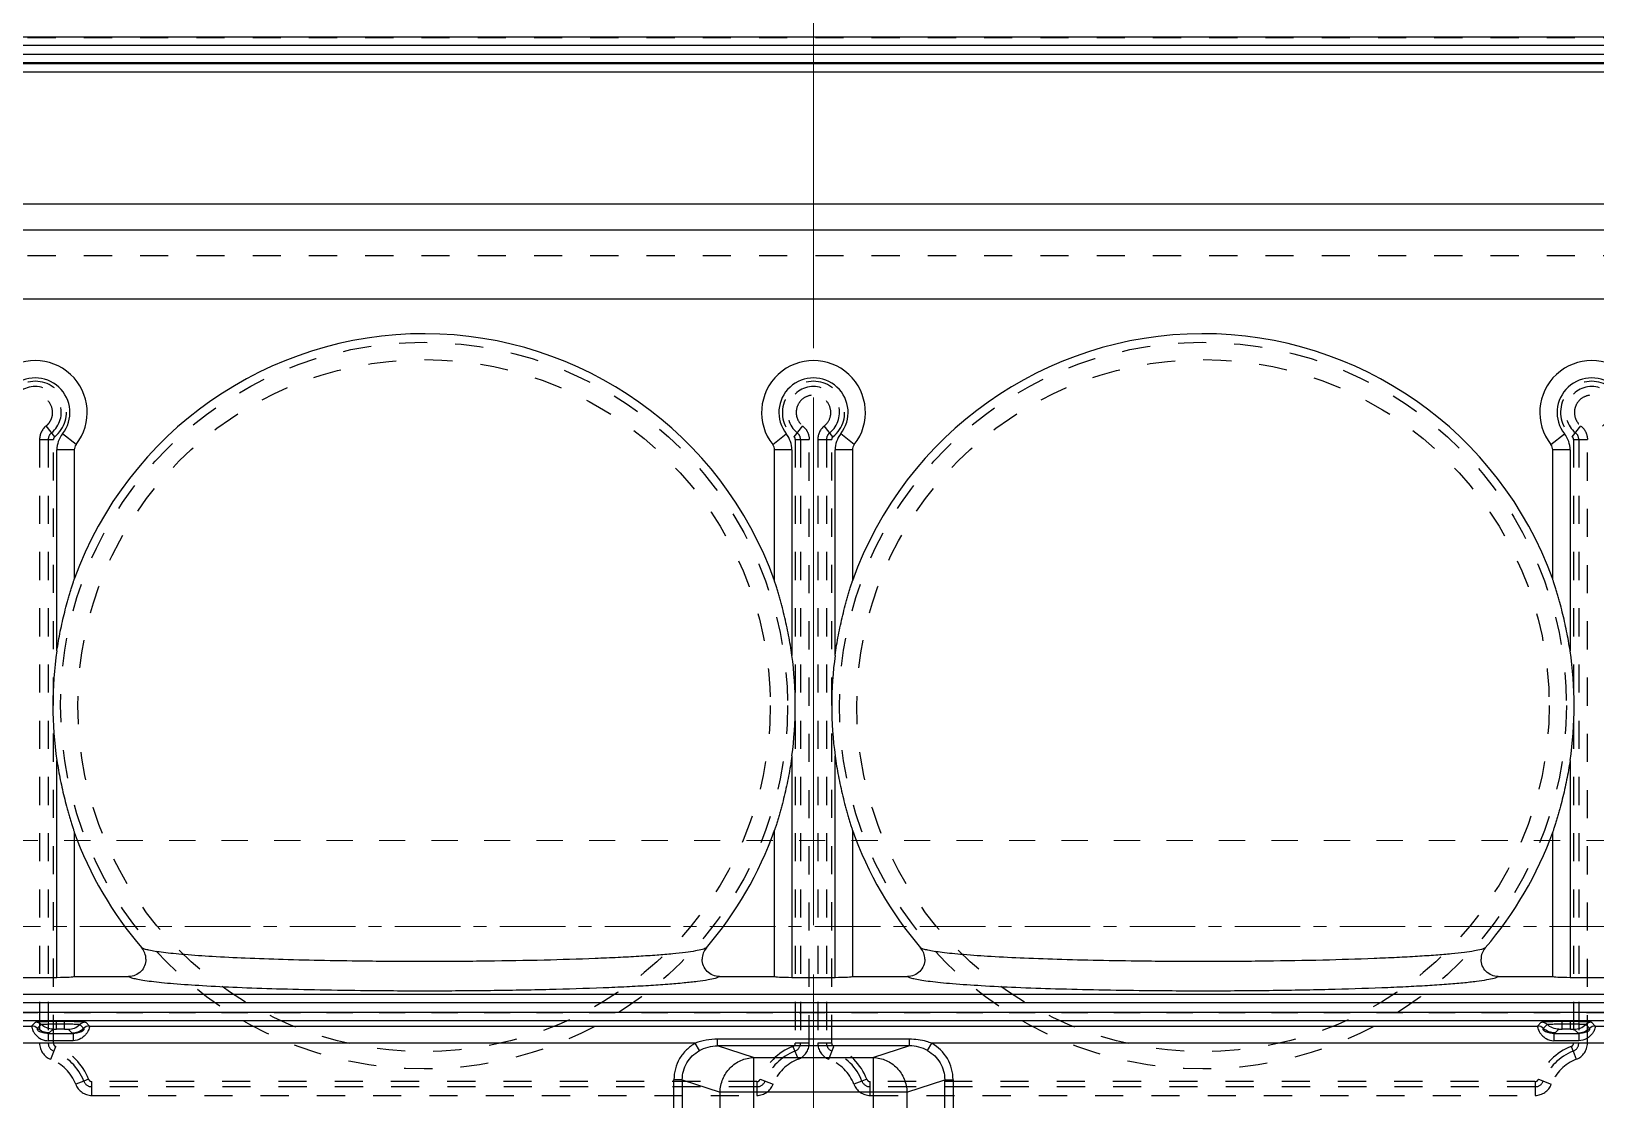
# Model space of a CAD drawing. Header units: millimetres. Extents: x -840 to 1682, y -9216 to -2117.
# Drawn here: x 326.7 to 417.5, y -4182.5 to -4120.4 of the extents above; entities that cross this region are included whole.
import ezdxf

# ---------------------------------------------------------------- set-up
doc = ezdxf.new("R2010")
doc.units = ezdxf.units.MM
doc.header["$LTSCALE"] = 16.335
doc.linetypes.add('CENTER', pattern=[0.6, 0.375, -0.075, 0.075, -0.075])
doc.linetypes.add('HIDDEN', pattern=[0.2, 0.1, -0.1])
doc.layers.get('0').update_dxf_attribs({"linetype": 'CONTINUOUS'})
doc.layers.add('cool', color=153, linetype='HIDDEN', lineweight=9)
doc.layers.add('moldbase', color=7, linetype='CONTINUOUS', lineweight=20)
doc.layers.add('DEFAULT_2', color=8, linetype='HIDDEN')

# ---------------------------------------------------------------- blocks, each defined once
blk = doc.blocks.new('7')
at = {"layer": 'cool', "ltscale": 0.932966}
for p, q in [((-1665.252, -2312.724), (-1303.907, -2312.724)), ((-1665.252, -2322.724), (-1303.907, -2322.724))]:
    blk.add_line(p, q, dxfattribs=at)
at = {"layer": 'cool', "color": 1, "linetype": 'CENTER', "ltscale": 0.621977}
blk.add_line((-1679.58, -2317.724), (-1289.58, -2317.724), dxfattribs=at)

msp = doc.modelspace()

# ---------------------------------------------------------------- linework, layer by layer
at = {"color": 7, "linetype": 'Continuous'}
for p, q in [((301.749, -4120.738), (442.449, -4120.738)), ((442.449, -4121.24), (301.749, -4121.24)), ((301.749, -4121.741), (442.449, -4121.741)), ((442.449, -4122.243), (301.749, -4122.243)), ((301.749, -4122.298), (442.449, -4122.298)), ((442.449, -4122.8), (301.749, -4122.8)), ((301.749, -4130.442), (442.449, -4130.442)), ((301.749, -4131.95), (442.449, -4131.95)), ((442.449, -4135.97), (301.749, -4135.97)), ((329.281, -4144.424), (328.492, -4143.802)), ((369.73, -4144.424), (370.52, -4143.802)), ((374.468, -4144.424), (373.678, -4143.802)), ((414.917, -4144.424), (415.706, -4143.802)), ((328.169, -4156.4), (328.169, -4144.735)), ((329.174, -4144.735), (328.169, -4144.735)), ((329.174, -4144.735), (329.174, -4152.238)), ((369.838, -4152.344), (369.838, -4144.735)), ((370.843, -4144.735), (369.838, -4144.735)), ((370.843, -4144.735), (370.843, -4156.668)), ((373.355, -4156.668), (373.355, -4144.735)), ((374.36, -4144.735), (373.355, -4144.735)), ((374.36, -4144.735), (374.36, -4152.344)), ((415.025, -4152.238), (415.025, -4144.735)), ((416.03, -4144.735), (415.025, -4144.735)), ((416.03, -4144.735), (416.03, -4156.4)), ((328.169, -4175.37), (328.169, -4162.774)), ((370.843, -4162.506), (370.843, -4175.37)), ((373.355, -4175.37), (373.355, -4162.506)), ((416.03, -4162.774), (416.03, -4175.37)), ((329.174, -4166.937), (329.174, -4175.317)), ((369.838, -4175.317), (369.838, -4166.83)), ((374.36, -4166.83), (374.36, -4175.317)), ((415.025, -4175.317), (415.025, -4166.937)), ((325.656, -4175.37), (328.169, -4175.37)), ((329.174, -4175.317), (332.335, -4175.317)), ((366.638, -4175.317), (369.838, -4175.317)), ((370.843, -4175.37), (373.355, -4175.37)), ((374.36, -4175.317), (377.56, -4175.317)), ((411.863, -4175.317), (415.025, -4175.317)), ((416.03, -4175.37), (418.542, -4175.37)), ((323.321, -4176.345), (420.877, -4176.345)), ((322.958, -4177.401), (421.24, -4177.401)), ((420.877, -4176.847), (323.321, -4176.847)), ((421.24, -4177.903), (322.958, -4177.903)), ((323.013, -4178.197), (326.703, -4178.197)), ((326.92, -4177.98), (326.703, -4178.197)), ((327.045, -4178.331), (327.261, -4178.114)), ((327.726, -4178.6), (327.943, -4178.383)), ((328.144, -4178.373), (328.144, -4177.919)), ((328.144, -4177.919), (328.619, -4177.919)), ((328.144, -4178.07), (328.619, -4178.07)), ((328.619, -4178.373), (328.144, -4178.373)), ((328.619, -4178.373), (328.619, -4177.919)), ((328.82, -4178.383), (329.037, -4178.6)), ((329.502, -4178.114), (329.719, -4178.331)), ((330.06, -4178.197), (329.843, -4177.98)), ((330.06, -4178.197), (414.138, -4178.197)), ((414.355, -4177.98), (414.138, -4178.197)), ((414.48, -4178.331), (414.696, -4178.114)), ((415.161, -4178.6), (415.378, -4178.383)), ((415.579, -4178.373), (415.579, -4177.919)), ((415.579, -4177.919), (416.054, -4177.919)), ((415.579, -4178.07), (416.054, -4178.07)), ((416.054, -4178.373), (415.579, -4178.373)), ((416.054, -4178.373), (416.054, -4177.919)), ((416.255, -4178.383), (416.472, -4178.6)), ((416.937, -4178.114), (417.154, -4178.331)), ((417.495, -4178.197), (417.278, -4177.98)), ((417.495, -4178.197), (421.185, -4178.197)), ((365.224, -4179.2), (323.013, -4179.2)), ((327.652, -4178.623), (327.652, -4179.05)), ((327.652, -4178.623), (329.111, -4178.623)), ((329.111, -4179.05), (327.652, -4179.05)), ((329.111, -4178.623), (329.111, -4179.05)), ((365.471, -4179.625), (365.224, -4179.2)), ((366.527, -4179.347), (366.527, -4178.964)), ((377.671, -4178.964), (366.527, -4178.964)), ((377.671, -4179.347), (366.527, -4179.347)), ((368.616, -4180.029), (366.527, -4179.347)), ((377.671, -4179.347), (375.582, -4180.029)), ((377.671, -4179.347), (377.671, -4178.964)), ((378.727, -4179.626), (378.974, -4179.2)), ((421.185, -4179.2), (378.974, -4179.2)), ((415.087, -4178.623), (415.087, -4179.05)), ((415.087, -4178.623), (416.546, -4178.623)), ((416.546, -4179.05), (415.087, -4179.05)), ((416.546, -4178.623), (416.546, -4179.05)), ((368.616, -4180.029), (368.616, -4188.463)), ((368.616, -4180.029), (375.582, -4180.029)), ((375.582, -4188.463), (375.582, -4180.029)), ((363.996, -4186.79), (363.996, -4181.315)), ((364.481, -4181.315), (363.996, -4181.315)), ((364.481, -4181.315), (364.481, -4186.79)), ((364.481, -4181.315), (366.675, -4182.032)), ((366.675, -4187.831), (366.675, -4182.032)), ((377.523, -4182.032), (366.675, -4182.032)), ((377.523, -4182.032), (379.717, -4181.315)), ((377.523, -4182.032), (377.523, -4187.831)), ((379.717, -4186.79), (379.717, -4181.315)), ((379.717, -4181.315), (380.203, -4181.315)), ((380.203, -4181.315), (380.203, -4186.79))]:
    msp.add_line(p, q, dxfattribs=at)
for centre, radius, start, end in [((349.487, -4159.587), 21.602, 19.59012, 160.10915), ((394.712, -4159.587), 21.602, 19.89085, 160.40988), ((326.912, -4142.559), 3.015, 321.78679, 218.21321), ((372.099, -4142.559), 3.015, 321.78679, 218.21321), ((417.286, -4142.559), 3.015, 321.78679, 218.21321), ((326.912, -4142.559), 2.01, 321.78679, 218.21321), ((372.099, -4142.559), 2.01, 321.78679, 218.21321), ((417.286, -4142.559), 2.01, 321.78679, 218.21321), ((329.676, -4144.735), 1.508, 141.78679, 180), ((369.335, -4144.735), 1.508, 0, 38.21321), ((374.863, -4144.735), 1.508, 141.78679, 180), ((414.522, -4144.735), 1.508, 0, 38.21321), ((329.676, -4144.735), 0.502, 141.78679, 180), ((369.335, -4144.735), 0.502, 0, 38.21321), ((374.863, -4144.735), 0.502, 141.78679, 180), ((414.522, -4144.735), 0.502, 0, 38.21321), ((349.487, -4159.587), 21.555, 171.49761, 188.50239), ((394.712, -4159.587), 21.555, 351.49761, 8.50239), ((349.487, -4159.587), 21.555, 352.21628, 7.78372), ((394.712, -4159.587), 21.555, 172.21628, 187.78372), ((349.487, -4159.587), 21.602, 199.89085, 220.64302), ((349.487, -4159.587), 21.602, 319.35698, 340.40988), ((394.712, -4159.587), 21.602, 199.59012, 220.64302), ((394.712, -4159.587), 21.602, 319.35698, 340.10915), ((332.332, -4174.314), 1.007, 0.21605, 40.71026), ((366.641, -4174.314), 1.007, 139.28714, 179.79701), ((377.557, -4174.314), 1.007, 0.21605, 40.71026), ((411.866, -4174.314), 1.007, 139.28714, 179.79701), ((326.703, -4178.699), 0.502, 47.14849, 90.01815), ((326.918, -4178.483), 0.503, 47.0941, 89.82792), ((328.817, -4177.377), 1.006, 270.17208, 312.90041), ((329.845, -4178.483), 0.503, 90.17224, 132.90601), ((330.061, -4178.701), 0.504, 90.06934, 132.76409), ((414.138, -4178.699), 0.502, 47.14858, 90.01807), ((414.353, -4178.483), 0.503, 47.0941, 89.82792), ((416.252, -4177.377), 1.006, 270.17208, 312.90041), ((417.28, -4178.483), 0.503, 90.17224, 132.90601), ((417.496, -4178.701), 0.504, 90.06934, 132.76409)]:
    msp.add_arc(centre, radius, start, end, dxfattribs=at)
for centre, start_param, end_param in [((328.169, -4175.317), -1.570796, 0), ((370.843, -4175.317), -3.141593, -1.570796), ((373.355, -4175.317), -1.570796, 0), ((416.03, -4175.317), -3.141593, -1.570796)]:
    msp.add_ellipse(centre, major_axis=(1.005, 0), ratio=0.052408, start_param=start_param, end_param=end_param, dxfattribs=at)
for points, knots in [([(328.169, -4156.4), (328.225, -4156.021), (328.325, -4155.455), (328.485, -4154.707), (328.618, -4154.152), (328.739, -4153.694), (328.841, -4153.333), (328.919, -4153.069), (328.996, -4152.813), (329.06, -4152.609), (329.108, -4152.457), (329.138, -4152.36), (329.16, -4152.293), (329.17, -4152.254), (329.174, -4152.242), (329.174, -4152.238)], [0, 0, 0, 0, 0.268055, 0.401906, 0.535335, 0.667755, 0.733199, 0.797696, 0.860541, 0.920166, 0.947632, 0.97209, 0.991051, 0.997106, 1, 1, 1, 1]), ([(370.843, -4156.668), (370.789, -4156.276), (370.693, -4155.689), (370.535, -4154.915), (370.402, -4154.339), (370.281, -4153.864), (370.178, -4153.49), (370.1, -4153.215), (370.021, -4152.949), (369.956, -4152.735), (369.907, -4152.576), (369.875, -4152.474), (369.853, -4152.403), (369.842, -4152.362), (369.838, -4152.349), (369.838, -4152.344)], [0, 0, 0, 0, 0.267252, 0.40073, 0.533832, 0.666016, 0.731402, 0.795907, 0.858868, 0.918789, 0.946517, 0.971347, 0.990766, 0.997019, 1, 1, 1, 1]), ([(373.355, -4156.668), (373.409, -4156.276), (373.505, -4155.689), (373.663, -4154.915), (373.796, -4154.339), (373.917, -4153.864), (374.02, -4153.49), (374.098, -4153.215), (374.177, -4152.949), (374.242, -4152.735), (374.292, -4152.576), (374.323, -4152.474), (374.346, -4152.403), (374.356, -4152.362), (374.36, -4152.349), (374.36, -4152.344)], [0, 0, 0, 0, 0.267252, 0.40073, 0.533832, 0.666016, 0.731402, 0.795907, 0.858868, 0.918789, 0.946517, 0.971347, 0.990766, 0.997019, 1, 1, 1, 1]), ([(416.03, -4156.4), (415.973, -4156.021), (415.873, -4155.455), (415.713, -4154.707), (415.58, -4154.152), (415.459, -4153.694), (415.357, -4153.333), (415.28, -4153.069), (415.202, -4152.813), (415.138, -4152.609), (415.09, -4152.457), (415.06, -4152.36), (415.039, -4152.293), (415.029, -4152.254), (415.025, -4152.242), (415.025, -4152.238)], [0, 0, 0, 0, 0.268055, 0.401907, 0.535335, 0.667755, 0.7332, 0.797696, 0.860542, 0.920167, 0.947633, 0.972091, 0.991051, 0.997106, 1, 1, 1, 1]), ([(328.169, -4162.774), (328.225, -4163.153), (328.325, -4163.719), (328.485, -4164.467), (328.618, -4165.022), (328.739, -4165.48), (328.841, -4165.841), (328.919, -4166.105), (328.996, -4166.361), (329.06, -4166.566), (329.108, -4166.718), (329.138, -4166.814), (329.16, -4166.882), (329.17, -4166.92), (329.174, -4166.933), (329.174, -4166.937)], [0, 0, 0, 0, 0.268055, 0.401907, 0.535335, 0.667755, 0.7332, 0.797696, 0.860542, 0.920167, 0.947633, 0.972091, 0.991051, 0.997106, 1, 1, 1, 1]), ([(370.843, -4162.506), (370.789, -4162.899), (370.693, -4163.485), (370.535, -4164.26), (370.402, -4164.836), (370.281, -4165.31), (370.178, -4165.685), (370.1, -4165.959), (370.021, -4166.225), (369.956, -4166.439), (369.907, -4166.598), (369.875, -4166.7), (369.853, -4166.771), (369.842, -4166.812), (369.838, -4166.826), (369.838, -4166.83)], [0, 0, 0, 0, 0.267252, 0.40073, 0.533832, 0.666016, 0.731402, 0.795907, 0.858868, 0.918789, 0.946517, 0.971347, 0.990766, 0.997019, 1, 1, 1, 1]), ([(373.355, -4162.506), (373.409, -4162.899), (373.505, -4163.485), (373.663, -4164.26), (373.796, -4164.836), (373.917, -4165.31), (374.02, -4165.685), (374.098, -4165.959), (374.177, -4166.225), (374.242, -4166.439), (374.292, -4166.598), (374.323, -4166.7), (374.346, -4166.771), (374.356, -4166.812), (374.36, -4166.826), (374.36, -4166.83)], [0, 0, 0, 0, 0.267252, 0.40073, 0.533832, 0.666016, 0.731402, 0.795907, 0.858868, 0.918789, 0.946517, 0.971347, 0.990766, 0.997019, 1, 1, 1, 1]), ([(416.03, -4162.774), (415.973, -4163.153), (415.873, -4163.719), (415.713, -4164.467), (415.58, -4165.022), (415.459, -4165.48), (415.357, -4165.841), (415.28, -4166.105), (415.202, -4166.361), (415.138, -4166.566), (415.09, -4166.718), (415.06, -4166.814), (415.039, -4166.882), (415.029, -4166.92), (415.025, -4166.933), (415.025, -4166.937)], [0, 0, 0, 0, 0.268055, 0.401906, 0.535335, 0.667755, 0.733199, 0.797696, 0.860541, 0.920166, 0.947632, 0.97209, 0.991051, 0.997106, 1, 1, 1, 1]), ([(346.279, -4174.436), (345.424, -4174.427), (343.766, -4174.403), (341.375, -4174.345), (339.198, -4174.268), (337.29, -4174.175), (335.894, -4174.081), (334.949, -4173.996), (334.381, -4173.934), (333.912, -4173.87), (333.544, -4173.806), (333.282, -4173.741), (333.142, -4173.689), (333.096, -4173.657)], [0, 0, 0, 0, 0.193711, 0.376028, 0.542147, 0.687715, 0.808955, 0.859451, 0.902742, 0.938583, 0.966769, 0.987203, 1, 1, 1, 1]), ([(365.878, -4173.657), (365.85, -4173.676), (365.777, -4173.71), (365.569, -4173.776), (365.196, -4173.85), (364.618, -4173.933), (363.871, -4174.012), (362.963, -4174.088), (361.906, -4174.159), (360.709, -4174.223), (358.877, -4174.304), (356.352, -4174.381), (353.121, -4174.438), (349.729, -4174.459), (347.43, -4174.448), (346.279, -4174.436)], [0, 0, 0, 0, 0.005052, 0.012249, 0.033258, 0.063072, 0.101418, 0.14792, 0.202062, 0.263262, 0.330832, 0.482033, 0.648962, 0.824205, 1, 1, 1, 1]), ([(391.501, -4174.436), (390.647, -4174.427), (388.989, -4174.403), (386.599, -4174.345), (384.421, -4174.268), (382.514, -4174.175), (381.118, -4174.081), (380.174, -4173.996), (379.605, -4173.934), (379.136, -4173.87), (378.769, -4173.806), (378.507, -4173.741), (378.367, -4173.689), (378.321, -4173.657)], [0, 0, 0, 0, 0.193716, 0.376035, 0.542153, 0.68772, 0.808957, 0.859453, 0.902743, 0.938583, 0.966768, 0.987202, 1, 1, 1, 1]), ([(411.103, -4173.657), (411.075, -4173.676), (411.002, -4173.71), (410.794, -4173.776), (410.42, -4173.85), (409.842, -4173.933), (409.095, -4174.012), (408.188, -4174.088), (407.13, -4174.159), (405.934, -4174.223), (404.102, -4174.304), (401.576, -4174.381), (398.345, -4174.438), (394.952, -4174.459), (392.653, -4174.448), (391.501, -4174.436)], [0, 0, 0, 0, 0.005052, 0.012249, 0.033258, 0.063073, 0.10142, 0.147923, 0.202068, 0.263269, 0.330841, 0.482043, 0.648973, 0.824212, 1, 1, 1, 1]), ([(333.339, -4174.31), (333.34, -4174.441), (333.288, -4174.706), (333.066, -4175.041), (332.731, -4175.264), (332.466, -4175.317), (332.335, -4175.317)], [0, 0, 0, 0, 0.249966, 0.499871, 0.749957, 1, 1, 1, 1]), ([(366.638, -4175.317), (366.507, -4175.317), (366.242, -4175.265), (365.908, -4175.041), (365.684, -4174.706), (365.633, -4174.441), (365.634, -4174.31)], [0, 0, 0, 0, 0.250021, 0.500041, 0.750019, 1, 1, 1, 1]), ([(378.564, -4174.31), (378.565, -4174.441), (378.513, -4174.706), (378.291, -4175.041), (377.956, -4175.264), (377.691, -4175.317), (377.56, -4175.317)], [0, 0, 0, 0, 0.249966, 0.499871, 0.749957, 1, 1, 1, 1]), ([(411.863, -4175.317), (411.732, -4175.317), (411.467, -4175.265), (411.133, -4175.041), (410.909, -4174.706), (410.858, -4174.441), (410.859, -4174.31)], [0, 0, 0, 0, 0.250021, 0.500041, 0.750019, 1, 1, 1, 1]), ([(332.335, -4175.317), (332.385, -4175.35), (332.532, -4175.404), (332.808, -4175.472), (333.194, -4175.539), (333.686, -4175.606), (334.281, -4175.671), (335.27, -4175.759), (336.731, -4175.857), (338.725, -4175.955), (341.003, -4176.035), (343.502, -4176.096), (345.236, -4176.121), (346.129, -4176.13)], [0, 0, 0, 0, 0.012926, 0.033471, 0.061745, 0.097653, 0.140986, 0.1915, 0.312732, 0.458249, 0.624227, 0.806463, 1, 1, 1, 1]), ([(346.129, -4176.13), (347.334, -4176.143), (349.738, -4176.154), (353.286, -4176.132), (356.665, -4176.073), (359.306, -4175.992), (361.222, -4175.908), (362.474, -4175.84), (363.581, -4175.767), (364.531, -4175.687), (365.313, -4175.604), (365.92, -4175.518), (366.312, -4175.441), (366.531, -4175.372), (366.609, -4175.337), (366.638, -4175.317)], [0, 0, 0, 0, 0.175711, 0.350871, 0.517713, 0.668843, 0.73639, 0.797581, 0.85173, 0.898259, 0.936653, 0.966538, 0.98764, 0.99489, 1, 1, 1, 1]), ([(377.56, -4175.317), (377.61, -4175.35), (377.757, -4175.404), (378.033, -4175.472), (378.419, -4175.539), (378.91, -4175.606), (379.506, -4175.671), (380.494, -4175.759), (381.955, -4175.857), (383.949, -4175.955), (386.226, -4176.035), (388.725, -4176.096), (390.459, -4176.121), (391.352, -4176.13)], [0, 0, 0, 0, 0.012926, 0.033471, 0.061745, 0.097653, 0.140984, 0.191497, 0.312727, 0.458243, 0.62422, 0.806458, 1, 1, 1, 1]), ([(391.352, -4176.13), (392.556, -4176.143), (394.961, -4176.154), (398.509, -4176.132), (401.889, -4176.073), (404.53, -4175.992), (406.447, -4175.908), (407.698, -4175.84), (408.805, -4175.767), (409.755, -4175.687), (410.538, -4175.605), (411.145, -4175.518), (411.537, -4175.441), (411.756, -4175.372), (411.834, -4175.337), (411.863, -4175.317)], [0, 0, 0, 0, 0.175704, 0.350861, 0.517702, 0.668835, 0.736383, 0.797576, 0.851727, 0.898257, 0.936652, 0.966537, 0.98764, 0.99489, 1, 1, 1, 1]), ([(326.703, -4178.197), (326.701, -4178.2), (326.702, -4178.215), (326.705, -4178.241), (326.713, -4178.281), (326.733, -4178.358), (326.78, -4178.479), (326.873, -4178.639), (327.017, -4178.796), (327.2, -4178.933), (327.417, -4179.026), (327.573, -4179.047), (327.652, -4179.05)], [0, 0, 0, 0, 0.009502, 0.028906, 0.058177, 0.097092, 0.20236, 0.338455, 0.494938, 0.661285, 0.830142, 1, 1, 1, 1]), ([(326.92, -4177.98), (326.929, -4177.972), (326.969, -4177.966), (327.042, -4177.953), (327.159, -4177.945), (327.309, -4177.935), (327.49, -4177.928), (327.772, -4177.921), (327.992, -4177.919), (328.144, -4177.919)], [0, 0, 0, 0, 0.029601, 0.092329, 0.187723, 0.312203, 0.461295, 0.629785, 1, 1, 1, 1]), ([(327.652, -4178.623), (327.605, -4178.624), (327.511, -4178.618), (327.371, -4178.595), (327.235, -4178.555), (327.118, -4178.508), (327.036, -4178.441), (327.032, -4178.379), (327.035, -4178.349), (327.04, -4178.333), (327.045, -4178.331)], [0, 0, 0, 0, 0.185891, 0.371914, 0.558687, 0.745612, 0.877645, 0.940311, 0.979401, 1, 1, 1, 1]), ([(327.261, -4178.114), (327.267, -4178.108), (327.297, -4178.104), (327.349, -4178.095), (327.434, -4178.089), (327.542, -4178.082), (327.673, -4178.077), (327.875, -4178.072), (328.035, -4178.07), (328.144, -4178.07)], [0, 0, 0, 0, 0.029274, 0.092369, 0.187885, 0.312296, 0.461356, 0.629843, 1, 1, 1, 1]), ([(327.943, -4178.383), (327.944, -4178.382), (327.951, -4178.381), (327.972, -4178.378), (328.014, -4178.376), (328.074, -4178.374), (328.119, -4178.373), (328.144, -4178.373)], [0, 0, 0, 0, 0.031666, 0.099189, 0.32431, 0.637539, 1, 1, 1, 1]), ([(328.619, -4177.919), (328.77, -4177.919), (328.991, -4177.921), (329.272, -4177.928), (329.454, -4177.935), (329.604, -4177.945), (329.721, -4177.953), (329.794, -4177.966), (329.835, -4177.971), (329.843, -4177.98)], [0, 0, 0, 0, 0.370147, 0.538646, 0.687723, 0.812138, 0.907639, 0.970708, 1, 1, 1, 1]), ([(328.619, -4178.07), (328.729, -4178.07), (328.888, -4178.072), (329.091, -4178.077), (329.221, -4178.082), (329.329, -4178.089), (329.414, -4178.095), (329.467, -4178.104), (329.496, -4178.108), (329.502, -4178.114)], [0, 0, 0, 0, 0.370119, 0.538593, 0.68764, 0.812037, 0.907555, 0.97068, 1, 1, 1, 1]), ([(328.619, -4178.373), (328.644, -4178.373), (328.689, -4178.374), (328.749, -4178.376), (328.791, -4178.378), (328.812, -4178.381), (328.819, -4178.382), (328.82, -4178.383)], [0, 0, 0, 0, 0.362473, 0.675703, 0.900819, 0.968337, 1, 1, 1, 1]), ([(330.06, -4178.197), (330.062, -4178.2), (330.061, -4178.215), (330.059, -4178.241), (330.05, -4178.281), (330.029, -4178.358), (329.984, -4178.48), (329.89, -4178.639), (329.746, -4178.796), (329.501, -4178.978), (329.266, -4179.05), (329.111, -4179.05)], [0, 0, 0, 0, 0.009516, 0.028957, 0.058379, 0.0975, 0.202835, 0.339241, 0.496322, 0.662937, 1, 1, 1, 1]), ([(329.719, -4178.331), (329.723, -4178.333), (329.728, -4178.349), (329.731, -4178.379), (329.727, -4178.441), (329.645, -4178.508), (329.529, -4178.555), (329.392, -4178.595), (329.252, -4178.618), (329.158, -4178.624), (329.111, -4178.623)], [0, 0, 0, 0, 0.020611, 0.059711, 0.122413, 0.253935, 0.441031, 0.627933, 0.814065, 1, 1, 1, 1]), ([(414.138, -4178.197), (414.136, -4178.2), (414.137, -4178.215), (414.14, -4178.241), (414.148, -4178.281), (414.168, -4178.358), (414.215, -4178.479), (414.307, -4178.639), (414.452, -4178.796), (414.697, -4178.978), (414.932, -4179.05), (415.087, -4179.05)], [0, 0, 0, 0, 0.009546, 0.029, 0.058384, 0.097427, 0.202927, 0.339302, 0.496304, 0.662797, 1, 1, 1, 1]), ([(414.355, -4177.98), (414.364, -4177.972), (414.404, -4177.966), (414.477, -4177.953), (414.594, -4177.945), (414.744, -4177.935), (414.925, -4177.928), (415.207, -4177.921), (415.427, -4177.919), (415.579, -4177.919)], [0, 0, 0, 0, 0.029601, 0.092329, 0.187723, 0.312203, 0.461295, 0.629785, 1, 1, 1, 1]), ([(415.087, -4178.623), (415.04, -4178.624), (414.946, -4178.618), (414.806, -4178.595), (414.67, -4178.555), (414.553, -4178.508), (414.471, -4178.441), (414.467, -4178.379), (414.47, -4178.349), (414.475, -4178.333), (414.48, -4178.331)], [0, 0, 0, 0, 0.186016, 0.372191, 0.559093, 0.745776, 0.877526, 0.940236, 0.979382, 1, 1, 1, 1]), ([(414.696, -4178.114), (414.702, -4178.108), (414.732, -4178.104), (414.784, -4178.095), (414.869, -4178.089), (414.977, -4178.082), (415.108, -4178.077), (415.31, -4178.072), (415.47, -4178.07), (415.579, -4178.07)], [0, 0, 0, 0, 0.029274, 0.092369, 0.187885, 0.312296, 0.461356, 0.629843, 1, 1, 1, 1]), ([(415.378, -4178.383), (415.379, -4178.382), (415.386, -4178.381), (415.407, -4178.378), (415.449, -4178.376), (415.509, -4178.374), (415.554, -4178.373), (415.579, -4178.373)], [0, 0, 0, 0, 0.031666, 0.099189, 0.32431, 0.637539, 1, 1, 1, 1]), ([(416.054, -4177.919), (416.205, -4177.919), (416.426, -4177.921), (416.707, -4177.928), (416.889, -4177.935), (417.039, -4177.945), (417.156, -4177.953), (417.229, -4177.966), (417.27, -4177.971), (417.278, -4177.98)], [0, 0, 0, 0, 0.370147, 0.538646, 0.687723, 0.812138, 0.907639, 0.970708, 1, 1, 1, 1]), ([(416.054, -4178.07), (416.164, -4178.07), (416.323, -4178.072), (416.526, -4178.077), (416.656, -4178.082), (416.764, -4178.089), (416.849, -4178.095), (416.902, -4178.104), (416.931, -4178.108), (416.937, -4178.114)], [0, 0, 0, 0, 0.370119, 0.538593, 0.68764, 0.812037, 0.907555, 0.97068, 1, 1, 1, 1]), ([(416.054, -4178.373), (416.079, -4178.373), (416.124, -4178.374), (416.184, -4178.376), (416.226, -4178.378), (416.247, -4178.381), (416.254, -4178.382), (416.255, -4178.383)], [0, 0, 0, 0, 0.362473, 0.675703, 0.900819, 0.968337, 1, 1, 1, 1]), ([(417.495, -4178.197), (417.497, -4178.2), (417.496, -4178.215), (417.494, -4178.241), (417.485, -4178.281), (417.464, -4178.358), (417.419, -4178.48), (417.325, -4178.639), (417.181, -4178.796), (416.937, -4178.978), (416.701, -4179.05), (416.546, -4179.05)], [0, 0, 0, 0, 0.009515, 0.028953, 0.058368, 0.097497, 0.202843, 0.339239, 0.496292, 0.662916, 1, 1, 1, 1]), ([(417.154, -4178.331), (417.158, -4178.333), (417.163, -4178.349), (417.166, -4178.379), (417.162, -4178.441), (417.08, -4178.508), (416.964, -4178.555), (416.827, -4178.595), (416.687, -4178.618), (416.593, -4178.624), (416.546, -4178.623)], [0, 0, 0, 0, 0.020611, 0.05971, 0.122414, 0.253935, 0.441031, 0.627929, 0.814063, 1, 1, 1, 1]), ([(327.726, -4178.6), (327.72, -4178.606), (327.694, -4178.615), (327.669, -4178.62), (327.652, -4178.623)], [0, 0, 0, 0, 0.342666, 1, 1, 1, 1]), ([(329.111, -4178.623), (329.094, -4178.62), (329.069, -4178.615), (329.043, -4178.606), (329.037, -4178.6)], [0, 0, 0, 0, 0.657459, 1, 1, 1, 1]), ([(365.224, -4179.2), (365.042, -4179.309), (364.699, -4179.569), (364.3, -4180.078), (364.053, -4180.675), (363.997, -4181.102), (363.996, -4181.315)], [0, 0, 0, 0, 0.249957, 0.499976, 0.750109, 1, 1, 1, 1]), ([(365.471, -4179.625), (365.631, -4179.534), (365.975, -4179.393), (366.344, -4179.346), (366.527, -4179.347)], [0, 0, 0, 0, 0.502647, 1, 1, 1, 1]), ([(378.974, -4179.2), (378.873, -4179.161), (378.452, -4179.021), (378.005, -4178.964), (377.671, -4178.964)], [0, 0, 0, 0, 0.245383, 1, 1, 1, 1]), ([(378.727, -4179.625), (378.567, -4179.535), (378.224, -4179.392), (377.855, -4179.346), (377.671, -4179.347)], [0, 0, 0, 0, 0.500114, 1, 1, 1, 1]), ([(380.203, -4181.315), (380.202, -4180.893), (379.974, -4180.033), (379.339, -4179.412), (378.974, -4179.2)], [0, 0, 0, 0, 0.499862, 1, 1, 1, 1]), ([(415.161, -4178.6), (415.155, -4178.606), (415.129, -4178.615), (415.104, -4178.62), (415.087, -4178.623)], [0, 0, 0, 0, 0.342666, 1, 1, 1, 1]), ([(416.546, -4178.623), (416.529, -4178.62), (416.504, -4178.615), (416.478, -4178.606), (416.472, -4178.6)], [0, 0, 0, 0, 0.657459, 1, 1, 1, 1]), ([(364.481, -4181.315), (364.479, -4180.977), (364.663, -4180.286), (365.176, -4179.793), (365.471, -4179.626)], [0, 0, 0, 0, 0.499183, 1, 1, 1, 1]), ([(366.675, -4182.032), (366.681, -4181.774), (366.79, -4181.257), (367.222, -4180.6), (367.859, -4180.15), (368.366, -4180.035), (368.616, -4180.029)], [0, 0, 0, 0, 0.252751, 0.504924, 0.754238, 1, 1, 1, 1]), ([(375.582, -4180.029), (375.832, -4180.035), (376.339, -4180.15), (376.977, -4180.6), (377.408, -4181.257), (377.518, -4181.774), (377.523, -4182.032)], [0, 0, 0, 0, 0.245762, 0.495076, 0.747249, 1, 1, 1, 1]), ([(378.727, -4179.626), (379.022, -4179.793), (379.536, -4180.286), (379.719, -4180.977), (379.717, -4181.315)], [0, 0, 0, 0, 0.500826, 1, 1, 1, 1])]:
    msp.add_open_spline(points, degree=3, knots=knots, dxfattribs=at)
for points in [[(327.726, -4178.6), (327.482, -4178.599), (327.224, -4178.497), (327.045, -4178.331)], [(327.943, -4178.383), (327.698, -4178.383), (327.44, -4178.281), (327.261, -4178.114)], [(329.037, -4178.6), (329.281, -4178.599), (329.54, -4178.497), (329.719, -4178.331)], [(415.161, -4178.6), (414.917, -4178.599), (414.659, -4178.497), (414.48, -4178.331)], [(415.378, -4178.383), (415.133, -4178.383), (414.875, -4178.281), (414.696, -4178.114)], [(416.472, -4178.6), (416.716, -4178.599), (416.975, -4178.497), (417.154, -4178.331)], [(366.527, -4178.964), (366.086, -4178.964), (365.636, -4179.041), (365.224, -4179.2)]]:
    msp.add_open_spline(points, degree=3, dxfattribs=at)
at = {"layer": 'DEFAULT_2', "color": 8, "linetype": 'HIDDEN'}
for p, q in [((442.449, -4120.795), (301.749, -4120.795)), ((442.449, -4133.457), (301.749, -4133.457)), ((328.043, -4143.971), (327.54, -4143.343)), ((370.968, -4143.971), (371.471, -4143.343)), ((373.23, -4143.971), (372.727, -4143.343)), ((416.155, -4143.971), (416.658, -4143.343)), ((327.164, -4144.128), (327.164, -4179.192)), ((327.164, -4144.128), (327.968, -4144.128)), ((327.666, -4144.128), (327.666, -4179.192)), ((327.968, -4179.18), (327.968, -4144.128)), ((371.044, -4144.128), (371.044, -4179.192)), ((371.044, -4144.128), (371.848, -4144.128)), ((371.345, -4144.128), (371.345, -4179.192)), ((371.848, -4179.192), (371.848, -4144.13)), ((372.35, -4144.128), (372.35, -4179.192)), ((372.35, -4144.128), (373.154, -4144.128)), ((372.853, -4144.128), (372.853, -4179.192)), ((373.154, -4179.18), (373.154, -4144.128)), ((416.231, -4144.128), (416.231, -4179.192)), ((416.231, -4144.128), (417.035, -4144.128)), ((416.532, -4144.128), (416.532, -4179.192)), ((417.035, -4179.192), (417.035, -4144.13)), ((371.848, -4179.192), (371.044, -4179.192)), ((373.154, -4179.192), (372.35, -4179.192)), ((327.81, -4180.131), (328.097, -4179.38)), ((370.905, -4179.383), (371.022, -4179.662)), ((371.022, -4179.662), (371.202, -4180.131)), ((372.996, -4180.131), (373.284, -4179.38)), ((416.092, -4179.383), (416.209, -4179.662)), ((416.209, -4179.662), (416.388, -4180.131)), ((329.729, -4181.401), (329.259, -4181.58)), ((330.007, -4181.284), (329.729, -4181.401)), ((330.198, -4182.227), (330.198, -4181.423)), ((368.802, -4181.423), (330.198, -4181.423)), ((368.814, -4181.724), (330.198, -4181.724)), ((368.814, -4181.423), (368.814, -4182.227)), ((369.001, -4181.293), (369.752, -4181.58)), ((374.915, -4181.401), (374.446, -4181.58)), ((375.193, -4181.284), (374.915, -4181.401)), ((375.385, -4182.227), (375.385, -4181.423)), ((413.988, -4181.423), (375.385, -4181.423)), ((414, -4181.724), (375.385, -4181.724)), ((414, -4181.423), (414, -4182.227)), ((414.188, -4181.293), (414.939, -4181.58)), ((330.198, -4182.227), (368.814, -4182.227)), ((375.385, -4182.227), (414, -4182.227))]:
    msp.add_line(p, q, dxfattribs=at)
for centre, radius in [((349.487, -4159.587), 21.105), ((394.712, -4159.587), 21.105), ((349.487, -4159.587), 20.1), ((394.712, -4159.587), 20.1)]:
    msp.add_circle(centre, radius, dxfattribs=at)
for centre, radius, start, end in [((326.912, -4142.559), 1.809, 308.68219, 231.31781), ((326.912, -4142.559), 1.508, 308.68219, 231.31781), ((372.099, -4142.559), 1.809, 308.68219, 231.31781), ((372.099, -4142.559), 1.508, 308.68219, 231.31781), ((417.286, -4142.559), 1.809, 308.68219, 231.31781), ((417.286, -4142.559), 1.508, 308.68219, 231.31781), ((372.099, -4142.559), 1.005, 97.62704, 128.68219), ((417.286, -4142.559), 1.005, 97.62704, 128.68219), ((328.164, -4144.127), 1, 128.71054, 180.06844), ((328.169, -4144.128), 0.502, 128.68219, 180), ((370.843, -4144.128), 0.502, 0, 51.31781), ((373.35, -4144.126), 1, 128.72917, 180.07582), ((373.355, -4144.128), 0.502, 128.68219, 180), ((416.03, -4144.128), 0.502, 0, 51.31781), ((328.169, -4144.128), 0.201, 128.68219, 180), ((370.843, -4144.128), 0.201, 0, 51.31781), ((373.355, -4144.128), 0.201, 128.68219, 180), ((416.03, -4144.128), 0.201, 0, 51.31781), ((328.169, -4179.192), 1.005, 180, 249.07517), ((328.169, -4179.192), 0.502, 180, 249.07517), ((370.843, -4179.192), 0.502, 290.92483, 0), ((370.843, -4179.192), 1.005, 290.92483, 360), ((373.355, -4179.192), 1.005, 180, 249.07517), ((373.355, -4179.192), 0.502, 180, 249.07517), ((416.03, -4179.192), 0.502, 290.92483, 0), ((416.03, -4179.192), 1.005, 290.92483, 0), ((326.912, -4182.478), 2.513, 20.92483, 69.07517), ((326.912, -4182.478), 3.015, 20.92483, 69.07517), ((326.912, -4182.478), 3.317, 21.01342, 69.07517), ((372.099, -4182.478), 3.317, 111.01342, 159.07517), ((372.099, -4182.478), 3.015, 110.92483, 159.07517), ((372.099, -4182.478), 2.513, 110.92483, 159.07517), ((372.099, -4182.478), 2.513, 20.92483, 69.07517), ((372.099, -4182.478), 3.015, 20.92483, 69.07517), ((372.099, -4182.478), 3.317, 21.01342, 69.07517), ((417.286, -4182.478), 3.317, 111.01342, 159.07517), ((417.286, -4182.478), 3.015, 110.92483, 159.07517), ((417.286, -4182.478), 2.513, 110.92483, 159.07517), ((330.198, -4181.222), 1.005, 200.92483, 270), ((330.198, -4181.222), 0.502, 200.92483, 270), ((368.814, -4181.222), 0.502, 270, 339.07517), ((368.814, -4181.222), 1.005, 270, 339.07517), ((375.385, -4181.222), 1.005, 200.92483, 270), ((375.385, -4181.222), 0.502, 200.92483, 270), ((414, -4181.222), 0.502, 270, 339.07517), ((414, -4181.222), 1.005, 270, 339.07517)]:
    msp.add_arc(centre, radius, start, end, dxfattribs=at)
for points, knots in [([(327.538, -4143.346), (327.628, -4143.274), (327.784, -4143.097), (327.958, -4142.667), (327.878, -4142.053), (327.419, -4141.637), (326.966, -4141.535), (326.732, -4141.563), (326.622, -4141.597)], [0, 0, 0, 0, 0.125847, 0.251946, 0.500004, 0.748069, 0.874162, 1, 1, 1, 1]), ([(371.471, -4141.774), (371.354, -4141.868), (371.16, -4142.112), (371.06, -4142.565), (371.166, -4143.017), (371.362, -4143.258), (371.479, -4143.352)], [0, 0, 0, 0, 0.250023, 0.499961, 0.749909, 1, 1, 1, 1]), ([(372.725, -4143.346), (372.892, -4143.212), (373.146, -4142.823), (373.091, -4142.137), (372.635, -4141.621), (372.178, -4141.534), (371.966, -4141.563)], [0, 0, 0, 0, 0.250108, 0.500026, 0.749952, 1, 1, 1, 1]), ([(416.658, -4141.774), (416.541, -4141.868), (416.347, -4142.112), (416.246, -4142.565), (416.352, -4143.017), (416.549, -4143.258), (416.666, -4143.352)], [0, 0, 0, 0, 0.250023, 0.499961, 0.749909, 1, 1, 1, 1]), ([(417.911, -4143.346), (418.079, -4143.212), (418.332, -4142.823), (418.277, -4142.137), (417.821, -4141.621), (417.365, -4141.534), (417.152, -4141.563)], [0, 0, 0, 0, 0.250108, 0.500026, 0.749952, 1, 1, 1, 1]), ([(371.479, -4143.352), (371.594, -4143.444), (371.783, -4143.684), (371.848, -4143.983), (371.848, -4144.13)], [0, 0, 0, 0, 0.499875, 1, 1, 1, 1]), ([(416.666, -4143.352), (416.78, -4143.444), (416.97, -4143.684), (417.035, -4143.983), (417.035, -4144.13)], [0, 0, 0, 0, 0.499875, 1, 1, 1, 1]), ([(327.968, -4179.18), (327.965, -4179.222), (327.988, -4179.309), (328.058, -4179.365), (328.097, -4179.38)], [0, 0, 0, 0, 0.49996, 1, 1, 1, 1]), ([(370.91, -4179.382), (370.948, -4179.369), (371.018, -4179.316), (371.044, -4179.233), (371.044, -4179.192)], [0, 0, 0, 0, 0.499817, 1, 1, 1, 1]), ([(373.154, -4179.18), (373.152, -4179.222), (373.174, -4179.309), (373.245, -4179.365), (373.284, -4179.38)], [0, 0, 0, 0, 0.49996, 1, 1, 1, 1]), ([(416.096, -4179.382), (416.135, -4179.369), (416.204, -4179.316), (416.231, -4179.233), (416.231, -4179.192)], [0, 0, 0, 0, 0.499817, 1, 1, 1, 1]), ([(330.008, -4181.288), (330.021, -4181.327), (330.075, -4181.396), (330.157, -4181.423), (330.198, -4181.423)], [0, 0, 0, 0, 0.499817, 1, 1, 1, 1]), ([(368.802, -4181.423), (368.843, -4181.425), (368.93, -4181.402), (368.986, -4181.332), (369.001, -4181.293)], [0, 0, 0, 0, 0.49996, 1, 1, 1, 1]), ([(375.195, -4181.288), (375.208, -4181.327), (375.261, -4181.396), (375.344, -4181.423), (375.385, -4181.423)], [0, 0, 0, 0, 0.499817, 1, 1, 1, 1]), ([(413.988, -4181.423), (414.03, -4181.425), (414.117, -4181.402), (414.173, -4181.332), (414.188, -4181.293)], [0, 0, 0, 0, 0.49996, 1, 1, 1, 1])]:
    msp.add_open_spline(points, degree=3, knots=knots, dxfattribs=at)
at = {"layer": 'moldbase', "color": 1, "linetype": 'CENTER', "ltscale": 3.420875}
for p, q in [((372.099, -3982.425), (372.099, -4532.425)), ((372.099, -4042.425), (372.099, -4432.425))]:
    msp.add_line(p, q, dxfattribs=at)

# ---------------------------------------------------------------- block references
msp.add_blockref('7', (1856.679, -1854.701))

doc.saveas('drawing.dxf')
